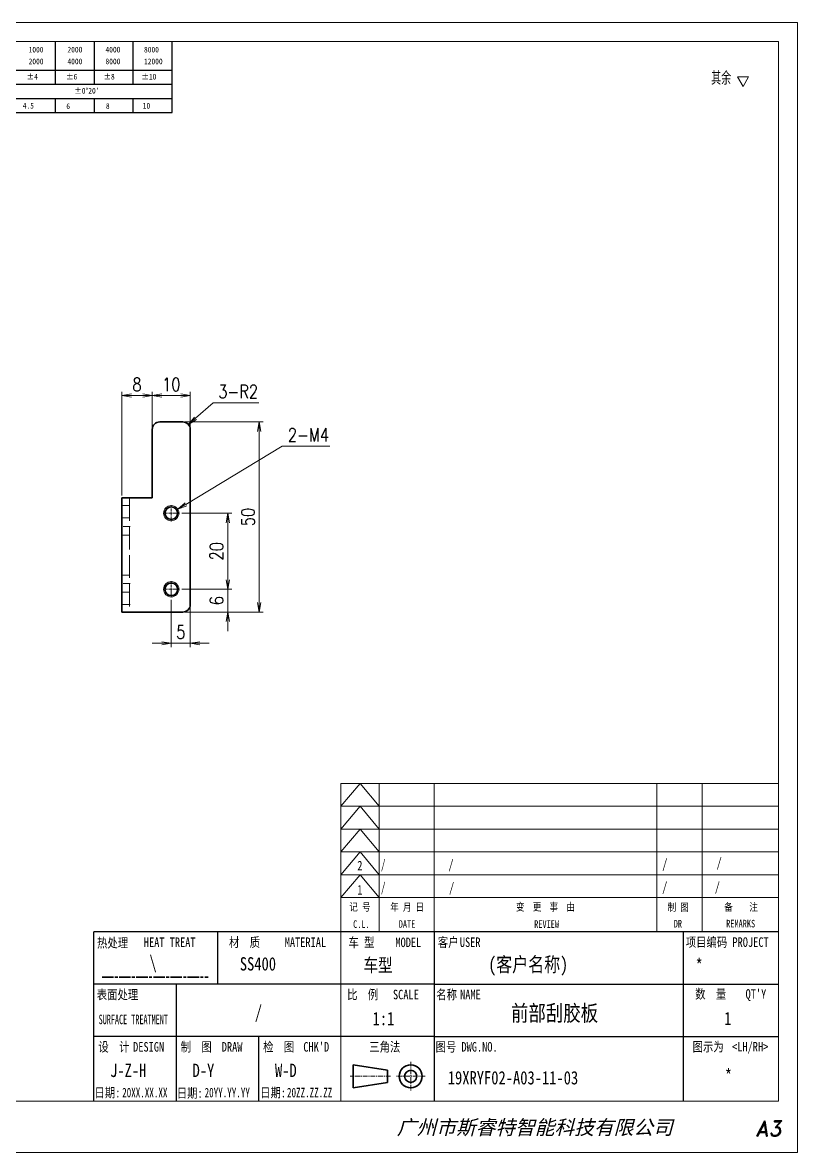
# Model space of a CAD drawing. Header units: millimetres. Extents: x 142029 to 212337, y -20537 to 1533.
# Drawn here: x 142245.4 to 142449.1, y 359 to 656 of the extents above; entities that cross this region are included whole.
import ezdxf
from ezdxf.enums import TextEntityAlignment as Align

# ---------------------------------------------------------------- set-up
doc = ezdxf.new("R2010")
doc.units = ezdxf.units.MM
doc.header["$LTSCALE"] = 0.5
for name, pattern in [('AM_ISO02W050x2', [3.75, 3, -0.75]), ('AM_ISO08W050x2', [9, 6, -0.75, 1.5, -0.75]), ('CENTER', [2, 1.25, -0.25, 0.25, -0.25]), ('DASHDOT', [18.5, 12, -3, 0.5, -3]), ('DASHED', [15, 12, -3]), ('DOT2', [0.125, 0, -0.125])]:
    doc.linetypes.add(name, pattern=pattern)
for name, color, linetype, lineweight in [('中心线', 2, 'AM_ISO08W050x2', 18), ('图框', 7, 'Continuous', 18), ('标注线', 3, 'Continuous', 18), ('热处理', 7, 'Continuous', 20), ('粗实线', 7, 'Continuous', 35), ('粗点划线', 6, 'AM_ISO08W050x2', 35), ('虚线', 1, 'AM_ISO02W050x2', 18)]:
    doc.layers.add(name, color=color, linetype=linetype, lineweight=lineweight)
for name, color, linetype in [('图\\M+19E79\\M+195B6\\M+18E9A', 7, 'Continuous'), ('图号', 7, 'Continuous'), ('图名', 7, 'Continuous'), ('数量', 7, 'Continuous'), ('材质', 7, 'Continuous'), ('表面处理', 7, 'Continuous'), ('车型', 7, 'Continuous')]:
    doc.layers.add(name, color=color, linetype=linetype)
doc.layers.add('打印', color=7, linetype='Continuous', lineweight=15, plot=False)
doc.layers.add('打印-禁用', color=7, linetype='Continuous', lineweight=15, plot=False)
doc.styles.add('DIM', font='romans.shx', dxfattribs={"width": 0.8, "bigfont": 'bigfont.shx'})
doc.styles.add('STYLE1', font='')
doc.styles.add('国标', font='simfang.ttf', dxfattribs={"width": 0.8})
doc.styles.add('机械长仿宋', font='gbenor.shx', dxfattribs={"height": 1, "bigfont": 'gbcbig.shx'})
doc.styles.add('标题\\M+18E9A', font='romand.shx', dxfattribs={"oblique": 10, "bigfont": 'bigfont.shx'})
doc.styles.get('STYLE1').set_extended_font_data('SimSun')
doc.dimstyles.new('XR 1-1$0', dxfattribs={"dimtxt": 3.5, "dimasz": 2.5, "dimexe": 1, "dimexo": 0.625, "dimgap": 1.2, "dimtad": 1, "dimzin": 9, "dimdsep": 46, "dimtxsty": 'DIM', "dimblk": 'OPEN', "dimcen": 0, "dimclrd": 8, "dimclre": 8, "dimclrt": 2, "dimazin": 2, "dimtfac": 0.5, "dimtmove": 0, "dimatfit": 3, "dimldrblk": 'OPEN', "dimfxl": 0, "dimtolj": 2, "dimlwd": 18, "dimlwe": 18, "dimarcsym": 0})
doc.dimstyles.new('XR 1-1$3', dxfattribs={"dimtxt": 3.5, "dimasz": 2.5, "dimexe": 1, "dimexo": 0.625, "dimgap": 1.2, "dimtad": 1, "dimtoh": 1, "dimdsep": 46, "dimtxsty": 'DIM', "dimblk": 'OPEN', "dimcen": 0, "dimclrd": 8, "dimclre": 8, "dimclrt": 2, "dimazin": 2, "dimtfac": 0.5, "dimtofl": 0, "dimtmove": 0, "dimatfit": 3, "dimldrblk": 'OPEN', "dimfxl": 0, "dimtolj": 2, "dimlwd": 18, "dimlwe": 18, "dimarcsym": 0})
doc.dimstyles.new('XR 1-1$4', dxfattribs={"dimtxt": 3.5, "dimasz": 2.5, "dimexe": 1, "dimexo": 0.625, "dimgap": 1.2, "dimtad": 1, "dimtoh": 1, "dimdsep": 46, "dimtxsty": 'DIM', "dimblk": 'OPEN', "dimcen": 0, "dimclrd": 8, "dimclre": 8, "dimclrt": 2, "dimazin": 2, "dimtfac": 0.5, "dimtofl": 0, "dimtmove": 0, "dimatfit": 3, "dimldrblk": 'OPEN', "dimfxl": 0, "dimtolj": 2, "dimlwd": 18, "dimlwe": 18, "dimarcsym": 0})

# ---------------------------------------------------------------- blocks, each defined once
blk = doc.blocks.new('GZDEH零件A3图框V01版')
at = {"layer": '中心线', "color": 1, "linetype": 'CENTER', "lineweight": 5, "ltscale": 2}
for p, q in [((3175.82, -1822.66), (3175.82, -1830.26)), ((3170.49, -1826.46), (3159.89, -1826.46)), ((3179.62, -1826.46), (3172.02, -1826.46))]:
    blk.add_line(p, q, dxfattribs=at)
at = {"layer": '图\\M+19E79\\M+195B6\\M+18E9A', "color": 9}
for p, q in [((3082.42, -1561.98), (3082.42, -1554.46)), ((3092.64, -1561.98), (3092.64, -1554.46)), ((3102.86, -1561.98), (3102.86, -1554.46)), ((3113.09, -1573.08), (3113.09, -1554.46)), ((2996.09, -1561.98), (3113.09, -1561.98)), ((3082.42, -1565.68), (3082.42, -1561.98)), ((3092.64, -1565.68), (3092.64, -1561.98)), ((3102.86, -1565.68), (3102.86, -1561.98)), ((2996.09, -1565.68), (3113.09, -1565.68)), ((2996.09, -1569.38), (3113.09, -1569.38)), ((3082.42, -1573.08), (3082.42, -1569.48)), ((3092.64, -1573.08), (3092.64, -1569.38)), ((3102.86, -1573.08), (3102.86, -1569.38)), ((2990.09, -1573.08), (3113.09, -1573.08)), ((3272.49, -1788.46), (3092.49, -1788.46)), ((3124.99, -1788.46), (3124.99, -1802.35)), ((3181.99, -1788.46), (3181.99, -1832.96)), ((3247.49, -1788.46), (3247.49, -1832.96)), ((3181.99, -1802.21), (3092.49, -1802.21)), ((3114.17, -1802.21), (3114.17, -1815.96)), ((3181.99, -1802.21), (3272.49, -1802.21)), ((3181.99, -1815.96), (3092.49, -1815.96)), ((3114.17, -1815.96), (3114.17, -1832.96)), ((3114.17, -1815.96), (3114.17, -1832.96)), ((3135.83, -1815.96), (3135.83, -1832.96)), ((3135.83, -1815.96), (3135.83, -1832.96)), ((3181.99, -1815.96), (3272.49, -1815.96))]:
    blk.add_line(p, q, dxfattribs=at)
at = {"layer": '图\\M+19E79\\M+195B6\\M+18E9A', "color": 7}
blk.add_line((3272.49, -1788.46), (3092.49, -1788.46), dxfattribs=at)
at = {"layer": '图\\M+19E79\\M+195B6\\M+18E9A', "color": 9, "linetype": 'Continuous'}
blk.add_line((3092.49, -1832.96), (3092.49, -1788.46), dxfattribs=at)
at = {"layer": '图框', "linetype": 'Continuous'}
for p, q in [((3272.49, -1554.46), (2882.49, -1554.46)), ((3272.49, -1832.96), (3272.49, -1554.46)), ((3157.49, -1749.46), (3272.49, -1749.46)), ((3157.49, -1832.96), (3157.49, -1749.46)), ((2882.49, -1832.96), (3272.49, -1832.96))]:
    blk.add_line(p, q, dxfattribs=at)
at = {"layer": '图框', "color": 9}
for p, q in [((3157.49, -1755.46), (3162.49, -1749.46)), ((3162.49, -1749.46), (3167.49, -1755.46)), ((3167.49, -1788.46), (3167.49, -1749.46)), ((3240.49, -1788.46), (3240.49, -1749.46)), ((3252.49, -1749.46), (3252.49, -1788.46)), ((3157.49, -1755.46), (3272.49, -1755.46)), ((3157.49, -1761.46), (3162.49, -1755.46)), ((3162.49, -1755.46), (3167.49, -1761.46)), ((3157.49, -1761.46), (3272.49, -1761.46)), ((3157.49, -1767.46), (3162.49, -1761.46)), ((3162.49, -1761.46), (3167.49, -1767.46)), ((3157.49, -1767.46), (3272.49, -1767.46)), ((3157.49, -1773.46), (3162.49, -1767.46)), ((3162.49, -1767.46), (3167.49, -1773.46)), ((3157.49, -1773.46), (3272.49, -1773.46)), ((3157.49, -1779.46), (3162.49, -1773.46)), ((3162.49, -1773.46), (3167.49, -1779.46)), ((3157.49, -1779.46), (3272.49, -1779.46))]:
    blk.add_line(p, q, dxfattribs=at)
at = {"layer": '图框', "color": 9, "linetype": 'Continuous'}
blk.add_line((3181.99, -1749.46), (3181.99, -1832.96), dxfattribs=at)
at = {"layer": '图框', "color": 2, "linetype": 'ByBlock', "lineweight": 35}
for p, q in [((3169.69, -1824.86), (3160.69, -1823.46)), ((3160.69, -1829.46), (3160.69, -1823.46)), ((3169.69, -1824.86), (3169.69, -1828.06)), ((3169.69, -1828.06), (3160.69, -1829.46))]:
    blk.add_line(p, q, dxfattribs=at)
for radius in [3, 1.6]:
    blk.add_circle((3175.82, -1826.46), radius, dxfattribs=at)
at = {"layer": '打印-禁用', "linetype": 'Continuous'}
for p, q in [((3277.49, -1549.46), (2857.49, -1549.46)), ((3277.49, -1846.46), (3277.49, -1549.46)), ((2857.49, -1846.46), (3277.49, -1846.46))]:
    blk.add_line(p, q, dxfattribs=at)
at = {"layer": '图\\M+19E79\\M+195B6\\M+18E9A', "color": 9, "style": '国标'}
for s, height, width, p in [('1000', 1.5, 0.8, (3075.36, -1557.31)), ('2000', 1.5, 0.8, (3085.57, -1557.31)), ('4000', 1.5, 0.8, (3095.57, -1557.31)), ('8000', 1.5, 0.8, (3105.7, -1557.31)), ('2000', 1.5, 0.8, (3075.36, -1560.41)), ('4000', 1.5, 0.8, (3085.57, -1560.41)), ('8000', 1.5, 0.8, (3095.57, -1560.41)), ('12000', 1.5, 0.8, (3105.7, -1560.41)), ('±4', 1.5, 0.8, (3074.85, -1564.42)), ('±6', 1.5, 0.8, (3085.22, -1564.42)), ('±8', 1.5, 0.8, (3095.06, -1564.42)), ('±10', 1.5, 0.8, (3105.02, -1564.42)), ("±0%%D20'", 1.5, 0.8, (3087.38, -1568.12)), ('4.5', 1.5, 0.8, (3073.82, -1572.05)), ('6', 1.5, 0.8, (3085.28, -1572.19)), ('8', 1.5, 0.8, (3095.68, -1572.15)), ('10', 1.5, 0.8, (3105.36, -1572.06)), ('热处理', 2.5, 0.8, (3093.35, -1792.61)), ('材  质', 2.5, 0.8, (3128.04, -1792.46)), ('项目编码 PROJECT', 2.5, 0.8, (3248.13, -1792.43)), ('表面处理', 2.5, 0.8, (3093.27, -1806.21)), ('比  例\u3000', 2.5, 0.8, (3159.1, -1806.21)), ('SCALE', 2.5, 0.8, (3171.15, -1806.21)), ('名称\u3000', 2.5, 0.8, (3182.54, -1806.21)), ('NAME', 2.5, 0.8, (3188.8, -1806.21)), ('数  量', 2.5, 0.8, (3250.61, -1806.05)), ("QT'Y ", 2.5, 0.8, (3263.86, -1806.05)), ('SURFACE TREATMENT', 2.5, 0.6, (3093.77, -1812.75)), (' DESIGN', 2.5, 0.8, (3101.47, -1819.96)), (' DRAW', 2.5, 0.8, (3124.78, -1819.96)), ("CHK'D", 2.5, 0.8, (3147.58, -1819.96)), ('三角法', 2.5, 0.8, (3164.9, -1819.96)), ('图号', 2.5, 0.8, (3182.36, -1819.96)), ('DWG.NO.', 2.5, 0.8, (3189.16, -1819.96)), ('图示为', 2.5, 0.8, (3249.94, -1819.93)), ('<LH/RH>', 2.5, 0.8, (3260.31, -1819.93))]:
    blk.add_text(s, height=height, dxfattribs=dict(at, width=width)).set_placement(p)
at = {"layer": '图\\M+19E79\\M+195B6\\M+18E9A', "color": 9, "style": '国标', "width": 0.8}
for s, p in [('HEAT TREAT', (3112.45, -1792.46)), ('MATERIAL', (3148.14, -1792.46)), ('客户', (3185.68, -1792.46)), ('USER', (3191.46, -1792.46)), ('设  计', (3097.79, -1819.96)), ('制  图', (3119.43, -1819.96)), ('检  图', (3141.11, -1819.96)), ('日期:', (3096.09, -1832)), ('日期:', (3117.71, -1832.1)), ('日期:', (3139.62, -1832))]:
    blk.add_text(s, height=2.5, dxfattribs=at).set_placement(p, align=Align.CENTER)
for s, p in [('车 型', (3162.87, -1791.2)), ('MODEL', (3175.2, -1791.24))]:
    blk.add_text(s, height=2.5, dxfattribs=at).set_placement(p, align=Align.MIDDLE)
at = {"layer": '图\\M+19E79\\M+195B6\\M+18E9A', "color": 7, "lineweight": -3, "style": 'STYLE1', "oblique": 15}
blk.add_text('广州市斯睿特智能科技有限公司', height=3.8, dxfattribs=at).set_placement((3172.16, -1841.78))
at = {"layer": '图\\M+19E79\\M+195B6\\M+18E9A', "color": 7, "style": '标题\\M+18E9A', "oblique": 10}
blk.add_text('A3', height=4, dxfattribs=at).set_placement((3269.91, -1840.2), align=Align.MIDDLE)
at = {"layer": '图框', "color": 9, "style": '国标', "width": 0.8}
for s, p in [('记 号', (3162.47, -1782.94)), ('年 月 日', (3174.9, -1782.98)), ('变  更  事  由', (3211.24, -1782.93)), ('C.L.', (3162.86, -1787.45)), ('DATE', (3174.85, -1787.42)), ('REVIEW', (3211.55, -1787.45))]:
    blk.add_text(s, height=2, dxfattribs=at).set_placement(p, align=Align.CENTER)
for s, p in [('制 图', (3246.15, -1781.95)), ('备    注', (3262.68, -1781.92)), ('DR', (3246.06, -1786.34)), ('REMARKS', (3262.57, -1786.32))]:
    blk.add_text(s, height=2, dxfattribs=at).set_placement(p, align=Align.MIDDLE)
blk = doc.blocks.new('DEH A3')
at = {"layer": '图框'}
blk.add_blockref('GZDEH零件A3图框V01版', (-2857.49, 1846.46), dxfattribs=at)
blk = doc.blocks.new('FINISHER_1')
at = {"layer": '标注线'}
for p, q in [((0, 0), (-1.44, 2.5)), ((-1.44, 2.5), (1.44, 2.5)), ((1.44, 2.5), (0, 0))]:
    blk.add_line(p, q, dxfattribs=at)
blk = doc.blocks.new('其余任何12.5')
at = {"layer": '标注线', "color": 2, "linetype": 'ByBlock', "lineweight": 30}
blk.add_blockref('FINISHER_1', (0, 0), dxfattribs=at)
at = {"layer": '标注线', "color": 7, "linetype": 'DOT2', "style": '机械长仿宋'}
blk.add_text('其余', height=3.5, dxfattribs=at).set_placement((-8.38, 0.4))
blk = doc.blocks.new('_Open')
at = {"color": 0, "linetype": 'ByBlock', "lineweight": -2}
for p, q in [((-1, 0.17), (0, 0)), ((-1, -0.17), (0, 0)), ((0, 0), (-1, 0))]:
    blk.add_line(p, q, dxfattribs=at)
blk = doc.blocks.new('*D19')
at = {"layer": 'Defpoints', "color": 0, "transparency": 16777216}
for p in [(142279.49, 557.92), (142279.49, 549), (142271.49, 531)]:
    blk.add_point(p, dxfattribs=at)
at = {"layer": '标注线', "color": 8, "lineweight": 18, "transparency": 16777216}
for p, q in [((142271.49, 531.63), (142271.49, 558.92)), ((142279.49, 549.63), (142279.49, 558.92)), ((142273.99, 557.92), (142276.99, 557.92))]:
    blk.add_line(p, q, dxfattribs=at)
at = {"layer": '标注线', "color": 8, "lineweight": 18, "transparency": 16777216, "xscale": 2.5, "yscale": 2.5, "zscale": 2.5, "rotation": 180}
blk.add_blockref('_Open', (142271.49, 557.92), dxfattribs=at)
at = {"layer": '标注线', "color": 8, "lineweight": 18, "transparency": 16777216, "xscale": 2.5, "yscale": 2.5, "zscale": 2.5}
blk.add_blockref('_Open', (142279.49, 557.92), dxfattribs=at)
at = {"layer": '标注线', "color": 2, "transparency": 16777216, "insert": (142275.49, 560.87), "char_height": 3.5, "attachment_point": 5, "style": 'DIM'}
blk.add_mtext('\\A2;8', dxfattribs=at)
blk = doc.blocks.new('*D20')
at = {"layer": 'Defpoints', "color": 0, "transparency": 16777216}
for p in [(142289.49, 557.92), (142279.49, 549), (142289.49, 549)]:
    blk.add_point(p, dxfattribs=at)
at = {"layer": '标注线', "color": 8, "lineweight": 18, "transparency": 16777216}
for p, q in [((142279.49, 549.63), (142279.49, 558.92)), ((142289.49, 549.63), (142289.49, 558.92)), ((142281.99, 557.92), (142286.99, 557.92))]:
    blk.add_line(p, q, dxfattribs=at)
at = {"layer": '标注线', "color": 8, "lineweight": 18, "transparency": 16777216, "xscale": 2.5, "yscale": 2.5, "zscale": 2.5, "rotation": 180}
blk.add_blockref('_Open', (142279.49, 557.92), dxfattribs=at)
at = {"layer": '标注线', "color": 8, "lineweight": 18, "transparency": 16777216, "xscale": 2.5, "yscale": 2.5, "zscale": 2.5}
blk.add_blockref('_Open', (142289.49, 557.92), dxfattribs=at)
at = {"layer": '标注线', "color": 2, "transparency": 16777216, "insert": (142284.49, 560.87), "char_height": 3.5, "attachment_point": 5, "style": 'DIM'}
blk.add_mtext('\\A2;10', dxfattribs=at)
blk = doc.blocks.new('*D21')
at = {"layer": 'Defpoints', "color": 0, "transparency": 16777216}
for p in [(142287.49, 551), (142307.61, 551), (142287.49, 501)]:
    blk.add_point(p, dxfattribs=at)
at = {"layer": '标注线', "color": 8, "lineweight": 18, "transparency": 16777216}
for p, q in [((142288.11, 551), (142308.61, 551)), ((142307.61, 503.5), (142307.61, 548.5)), ((142288.11, 501), (142308.61, 501))]:
    blk.add_line(p, q, dxfattribs=at)
at = {"layer": '标注线', "color": 8, "lineweight": 18, "transparency": 16777216, "xscale": 2.5, "yscale": 2.5, "zscale": 2.5}
for p, rotation in [((142307.61, 551), 90), ((142307.61, 501), 270)]:
    blk.add_blockref('_Open', p, dxfattribs=dict(at, rotation=rotation))
at = {"layer": '标注线', "color": 2, "transparency": 16777216, "insert": (142304.66, 526), "char_height": 3.5, "attachment_point": 5, "rotation": 90, "style": 'DIM'}
blk.add_mtext('\\A2;50', dxfattribs=at)
blk = doc.blocks.new('*D23')
at = {"layer": 'Defpoints', "color": 0, "transparency": 16777216}
for p in [(142288.99, 550.32), (142287.49, 549)]:
    blk.add_point(p, dxfattribs=at)
at = {"layer": '标注线', "color": 8, "lineweight": 18, "transparency": 16777216}
for p, q in [((142295.48, 556.03), (142290.87, 551.97)), ((142307.48, 556.03), (142295.48, 556.03))]:
    blk.add_line(p, q, dxfattribs=at)
at = {"layer": '标注线', "color": 8, "lineweight": 18, "transparency": 16777216, "xscale": 2.5, "yscale": 2.5, "zscale": 2.5, "rotation": 221.3268989489132}
blk.add_blockref('_Open', (142288.99, 550.32), dxfattribs=at)
at = {"layer": '标注线', "color": 2, "transparency": 16777216, "insert": (142302.08, 558.98), "char_height": 3.5, "attachment_point": 5, "style": 'DIM'}
blk.add_mtext('\\A2;\\A2;3-R2', dxfattribs=at)
blk = doc.blocks.new('*D24')
at = {"layer": 'Defpoints', "color": 0, "transparency": 16777216}
for p in [(142286.63, 507), (142299.37, 507), (142287.49, 501)]:
    blk.add_point(p, dxfattribs=at)
at = {"layer": '标注线', "color": 8, "lineweight": 18, "transparency": 16777216}
for p, q in [((142299.37, 509.5), (142299.37, 512)), ((142287.26, 507), (142300.37, 507)), ((142299.37, 501), (142299.37, 507)), ((142288.11, 501), (142300.37, 501)), ((142299.37, 498.5), (142299.37, 496))]:
    blk.add_line(p, q, dxfattribs=at)
at = {"layer": '标注线', "color": 8, "lineweight": 18, "transparency": 16777216, "xscale": 2.5, "yscale": 2.5, "zscale": 2.5}
for p, rotation in [((142299.37, 507), 270), ((142299.37, 501), 90)]:
    blk.add_blockref('_Open', p, dxfattribs=dict(at, rotation=rotation))
at = {"layer": '标注线', "color": 2, "transparency": 16777216, "insert": (142296.42, 504), "char_height": 3.5, "attachment_point": 5, "rotation": 90, "style": 'DIM'}
blk.add_mtext('\\A2;6', dxfattribs=at)
blk = doc.blocks.new('*D25')
at = {"layer": 'Defpoints', "color": 0, "transparency": 16777216}
for p in [(142286.63, 527), (142299.37, 527), (142286.63, 507)]:
    blk.add_point(p, dxfattribs=at)
at = {"layer": '标注线', "color": 8, "lineweight": 18, "transparency": 16777216}
for p, q in [((142287.26, 527), (142300.37, 527)), ((142299.37, 509.5), (142299.37, 524.5)), ((142287.26, 507), (142300.37, 507))]:
    blk.add_line(p, q, dxfattribs=at)
at = {"layer": '标注线', "color": 8, "lineweight": 18, "transparency": 16777216, "xscale": 2.5, "yscale": 2.5, "zscale": 2.5}
for p, rotation in [((142299.37, 527), 90), ((142299.37, 507), 270)]:
    blk.add_blockref('_Open', p, dxfattribs=dict(at, rotation=rotation))
at = {"layer": '标注线', "color": 2, "transparency": 16777216, "insert": (142296.42, 517), "char_height": 3.5, "attachment_point": 5, "rotation": 90, "style": 'DIM'}
blk.add_mtext('\\A2;20', dxfattribs=at)
blk = doc.blocks.new('*D26')
at = {"layer": 'Defpoints', "color": 0, "transparency": 16777216}
for p in [(142284.49, 504.86), (142289.49, 503), (142284.49, 492.8)]:
    blk.add_point(p, dxfattribs=at)
at = {"layer": '标注线', "color": 8, "lineweight": 18, "transparency": 16777216}
for p, q in [((142284.49, 504.23), (142284.49, 491.8)), ((142289.49, 502.38), (142289.49, 491.8)), ((142281.99, 492.8), (142279.49, 492.8)), ((142289.49, 492.8), (142284.49, 492.8)), ((142291.99, 492.8), (142294.49, 492.8))]:
    blk.add_line(p, q, dxfattribs=at)
at = {"layer": '标注线', "color": 8, "lineweight": 18, "transparency": 16777216, "xscale": 2.5, "yscale": 2.5, "zscale": 2.5}
blk.add_blockref('_Open', (142284.49, 492.8), dxfattribs=at)
at = {"layer": '标注线', "color": 8, "lineweight": 18, "transparency": 16777216, "xscale": 2.5, "yscale": 2.5, "zscale": 2.5, "rotation": 180}
blk.add_blockref('_Open', (142289.49, 492.8), dxfattribs=at)
at = {"layer": '标注线', "color": 2, "transparency": 16777216, "insert": (142286.99, 495.75), "char_height": 3.5, "attachment_point": 5, "style": 'DIM'}
blk.add_mtext('\\A2;5', dxfattribs=at)
blk = doc.blocks.new('*D27')
at = {"layer": 'Defpoints', "color": 0, "transparency": 16777216}
for p in [(142282.77, 525.97), (142286.2, 528.04)]:
    blk.add_point(p, dxfattribs=at)
at = {"layer": '标注线', "color": 8, "lineweight": 18, "transparency": 16777216}
for p, q in [((142313.67, 544.65), (142288.34, 529.33)), ((142326.21, 544.65), (142313.67, 544.65))]:
    blk.add_line(p, q, dxfattribs=at)
at = {"layer": '标注线', "color": 8, "lineweight": 18, "transparency": 16777216, "xscale": 2.5, "yscale": 2.5, "zscale": 2.5, "rotation": 211.1616992541643}
blk.add_blockref('_Open', (142286.2, 528.04), dxfattribs=at)
at = {"layer": '标注线', "color": 2, "transparency": 16777216, "insert": (142320.54, 547.6), "char_height": 3.5, "attachment_point": 5, "style": 'DIM'}
blk.add_mtext('\\A2;2-M4', dxfattribs=at)

msp = doc.modelspace()

# ---------------------------------------------------------------- linework, layer by layer
at = {"layer": '中心线', "linetype": 'DASHDOT', "ltscale": 0.06}
msp.add_line((142271.286, 529.001), (142273.686, 529.001), dxfattribs=at)
at = {"layer": '中心线', "linetype": 'DASHDOT', "ltscale": 0.10725}
for p, q in [((142284.486, 529.146), (142284.486, 524.856)), ((142286.631, 527.001), (142282.341, 527.001)), ((142284.486, 509.146), (142284.486, 504.856)), ((142286.631, 507.001), (142282.341, 507.001))]:
    msp.add_line(p, q, dxfattribs=at)
at = {"layer": '中心线', "linetype": 'DASHDOT', "ltscale": 0.060015}
for p, q in [((142273.686, 523.501), (142271.285, 523.501)), ((142273.686, 508.501), (142271.285, 508.501)), ((142273.686, 503.001), (142271.285, 503.001))]:
    msp.add_line(p, q, dxfattribs=at)
at = {"layer": '打印'}
msp.add_lwpolyline([(142029.112, 655.971), (142449.112, 655.971), (142449.112, 358.971), (142029.112, 358.971)], close=True, dxfattribs=at)
at = {"layer": '标注线'}
for centre in [(142284.486, 527.001), (142284.486, 507.001)]:
    msp.add_circle(centre, 2, dxfattribs=at)
at = {"layer": '粗实线', "ltscale": 0.15}
msp.add_line((142281.486, 551.001), (142287.486, 551.001), dxfattribs=at)
at = {"layer": '粗实线', "ltscale": 0.45}
msp.add_line((142279.486, 549.001), (142279.486, 531.001), dxfattribs=at)
at = {"layer": '粗实线'}
for p, q in [((142289.486, 549.001), (142289.486, 503.001)), ((142271.486, 531.001), (142271.486, 501.001))]:
    msp.add_line(p, q, dxfattribs=at)
at = {"layer": '粗实线', "ltscale": 0.075}
for p, q in [((142271.486, 531.001), (142274.486, 531.001)), ((142274.486, 501.001), (142271.486, 501.001))]:
    msp.add_line(p, q, dxfattribs=at)
at = {"layer": '粗实线', "ltscale": 0.125}
msp.add_line((142279.486, 531.001), (142274.486, 531.001), dxfattribs=at)
at = {"layer": '粗实线', "ltscale": 0.325}
msp.add_line((142274.486, 501.001), (142287.486, 501.001), dxfattribs=at)
at = {"layer": '粗实线'}
for centre in [(142284.486, 527.001), (142284.486, 507.001)]:
    msp.add_circle(centre, 1.65, dxfattribs=at)
for centre, start, end in [((142281.486, 549.001), 90, 180), ((142287.486, 549.001), 0, 90), ((142287.486, 503.001), 270, 0)]:
    msp.add_arc(centre, 2, start, end, dxfattribs=at)
at = {"layer": '粗点划线', "linetype": 'AM_ISO08W050x2'}
msp.add_line((142266.287, 405.042), (142294.148, 405.042), dxfattribs=at)
at = {"layer": '虚线', "linetype": 'DASHED', "ltscale": 0.05}
for p, q in [((142271.486, 529.001), (142273.486, 529.001)), ((142273.486, 525.751), (142271.486, 525.751)), ((142273.486, 521.251), (142271.486, 521.251)), ((142273.486, 510.751), (142271.486, 510.751)), ((142273.486, 506.251), (142271.486, 506.251)), ((142273.486, 503.001), (142271.486, 503.001))]:
    msp.add_line(p, q, dxfattribs=at)
at = {"layer": '虚线', "linetype": 'DASHED'}
msp.add_line((142273.486, 531.001), (142273.486, 501.001), dxfattribs=at)

# ---------------------------------------------------------------- block references
at = {"layer": '图框'}
msp.add_blockref('DEH A3', (142029.112, 358.971), dxfattribs=at)
at = {"layer": '标注线'}
msp.add_blockref('其余任何12.5', (142434.817, 639.206), dxfattribs=at)

# ---------------------------------------------------------------- texts
at = {"layer": '图\\M+19E79\\M+195B6\\M+18E9A', "color": 3, "style": '国标'}
for s, height, width, p in [('/', 2.5, 0.8, (142427.858, 433.913)), ('2', 2.5, 0.8, (142333.39, 433.127)), ('/', 2.5, 0.705904, (142339.622, 433.443)), ('/', 2.5, 0.8, (142357.358, 433.443)), ('/', 2.5, 0.8, (142413.563, 433.542)), ('1', 2.5, 0.8, (142333.379, 426.767)), ('/', 2.5, 0.705904, (142339.622, 427.443)), ('/', 2.5, 0.8, (142357.53, 427.358)), ('/', 2.5, 0.8, (142413.563, 427.542)), ('/', 2.5, 0.8, (142427.394, 427.553)), ('    (客户名称)', 3.85, 0.8, (142359.457, 406.452)), ('*', 3.5, 0.8, (142422.329, 406.381)), ('1:1', 3.5, 0.8, (142337.413, 392.404)), ('J-Z-H', 3.5, 0.8, (142268.41, 378.787)), ('D-Y', 3.5, 0.8, (142290.09, 378.787)), ('W-D', 3.5, 0.8, (142311.75, 378.787)), ('20XX.XX.XX', 2.5, 0.7, (142271.575, 373.451)), ('20YY.YY.YY', 2.5, 0.7, (142293.255, 373.451)), ('20ZZ.ZZ.ZZ', 2.5, 0.7, (142314.915, 373.451))]:
    msp.add_text(s, height=height, dxfattribs=dict(at, width=width)).set_placement(p)
at = {"layer": '图\\M+19E79\\M+195B6\\M+18E9A', "color": 3, "style": '国标', "width": 0.8}
msp.add_text('*', height=3.5, dxfattribs=at).set_placement((142430.984, 377.387), align=Align.CENTER)
at = {"layer": '图号', "color": 3, "style": '国标', "width": 0.8}
msp.add_text('19XRYF02-A03-11-03', height=3.5, dxfattribs=at).set_placement((142357.192, 376.844))
at = {"layer": '图名', "color": 3, "style": '国标', "width": 0.8}
msp.add_text('前部刮胶板', height=4.2, dxfattribs=at).set_placement((142385.264, 393.484), align=Align.CENTER)
at = {"layer": '数量', "color": 3, "style": '国标', "width": 0.8}
msp.add_text('1', height=3.5, dxfattribs=at).set_placement((142430.83, 392.419), align=Align.CENTER)
at = {"layer": '材质', "color": 3, "style": '国标', "width": 0.8}
msp.add_text('SS400', height=3.5, dxfattribs=at).set_placement((142307.27, 406.791), align=Align.CENTER)
at = {"layer": '热处理', "color": 3, "style": '国标', "width": 0.8}
msp.add_text('\\', height=3.5, dxfattribs=at).set_placement((142279.692, 407.167), align=Align.CENTER)
at = {"layer": '表面处理', "color": 3, "style": '国标', "width": 0.8}
msp.add_text('/', height=3.5, dxfattribs=at).set_placement((142307.412, 394.114), align=Align.CENTER)
at = {"layer": '车型', "color": 3, "style": '国标', "width": 0.8}
msp.add_text('  车型', height=3.5, dxfattribs=at).set_placement((142331.217, 406.467))

# ---------------------------------------------------------------- dimensions: what is measured, and where the dimension line sits
at = {"layer": '标注线'}
for base, p1, p2, picture, middle in [((142279.486, 557.923), (142271.486, 531.001), (142279.486, 549.001), '*D19', (142275.486, 560.873)), ((142289.486, 557.923), (142279.486, 549.001), (142289.486, 549.001), '*D20', (142284.486, 560.873)), ((142284.486, 492.797), (142289.486, 503.001), (142284.486, 504.856), '*D26', (142286.986, 495.747))]:
    dim = msp.add_linear_dim(base=base, p1=p1, p2=p2, dimstyle='XR 1-1$0', dxfattribs=at)
    dim.commit()
    dim.dimension.update_dxf_attribs({"geometry": picture, "text_midpoint": middle})
dim = msp.add_radius_dim(center=(142287.486, 549.001), mpoint=(142288.988, 550.322), text='\\A2;3-<>', dimstyle='XR 1-1$4', override={"dimtxsty": 'DIM'}, dxfattribs=at)
dim.commit()
dim.dimension.update_dxf_attribs({"geometry": '*D23', "text_midpoint": (142302.077, 556.029), "dimtype": 164})
dim = msp.add_diameter_dim_2p(p1=(142282.774, 525.966), p2=(142286.197, 528.036), dimstyle='XR 1-1$3', override={"dimpost": '2-M<>'}, dxfattribs=at)
dim.commit()
dim.dimension.update_dxf_attribs({"geometry": '*D27', "text_midpoint": (142320.54, 544.651), "dimtype": 163})
for base, p1, p2, picture, middle in [((142307.606, 551.001), (142287.486, 501.001), (142287.486, 551.001), '*D21', (142304.656, 526.001)), ((142299.371, 527.001), (142286.631, 507.001), (142286.631, 527.001), '*D25', (142296.421, 517.001)), ((142299.371, 507.001), (142287.486, 501.001), (142286.631, 507.001), '*D24', (142296.421, 504.001))]:
    dim = msp.add_linear_dim(base=base, p1=p1, p2=p2, angle=90, dimstyle='XR 1-1$0', dxfattribs=at)
    dim.commit()
    dim.dimension.update_dxf_attribs({"geometry": picture, "text_midpoint": middle})

doc.saveas('drawing.dxf')
